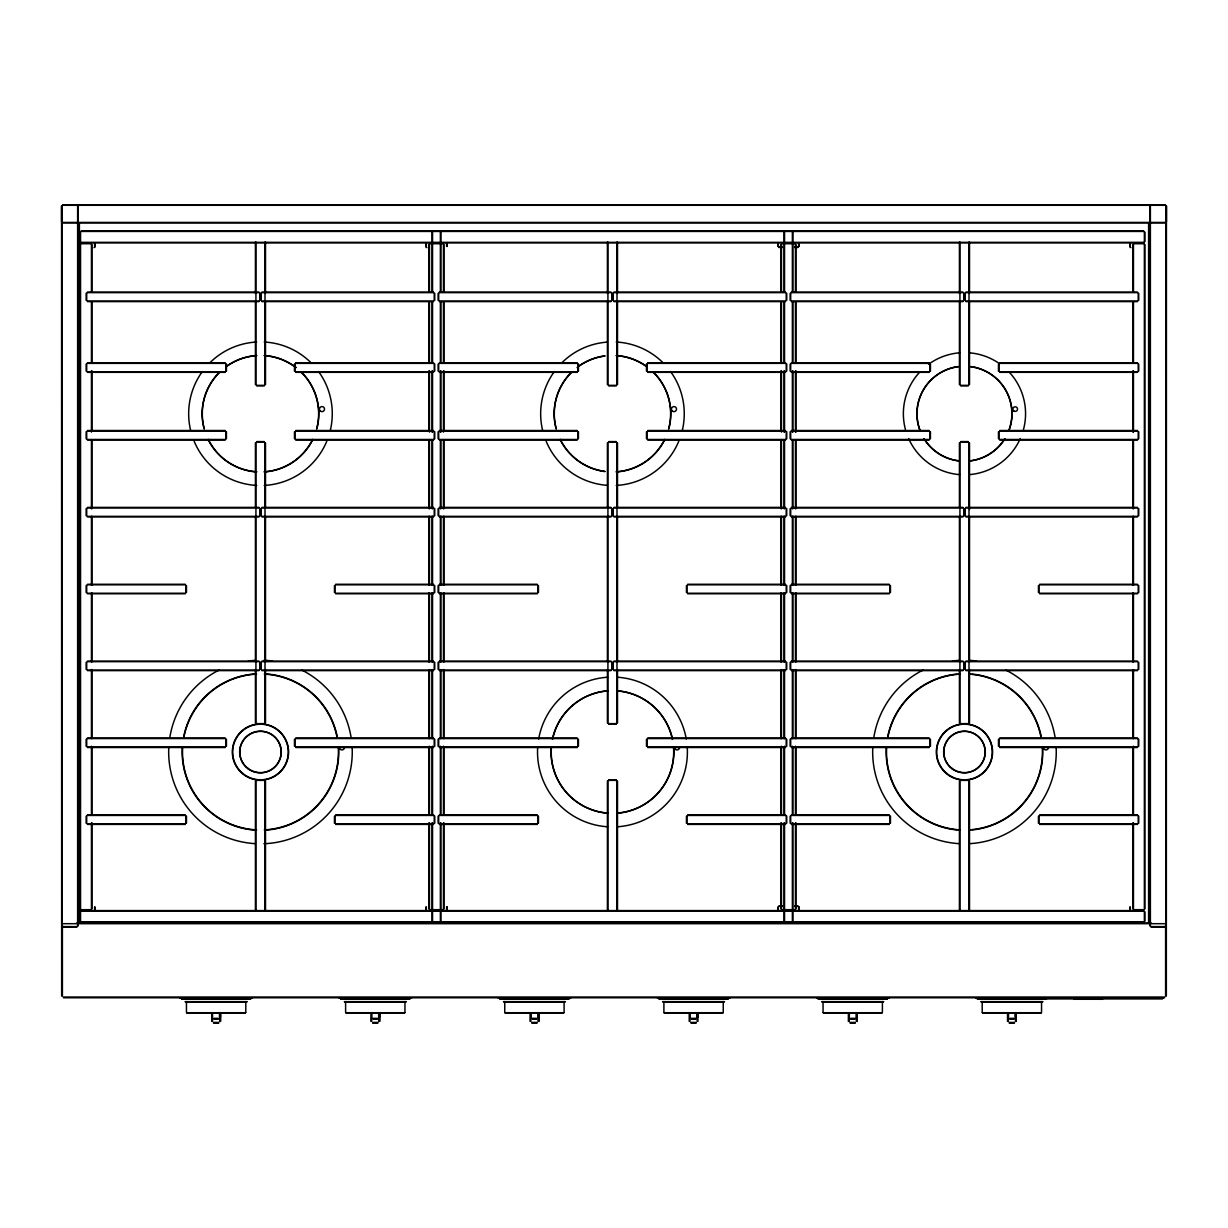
<?xml version="1.0" encoding="UTF-8"?>
<svg xmlns="http://www.w3.org/2000/svg" width="1228" height="1228" viewBox="0 0 1228 1228"><rect width="100%" height="100%" fill="white"/><g stroke="black" fill="none" stroke-linecap="round" stroke-linejoin="round"><path stroke-width="1.5" d="M61.569 221.823L61.569 205.828L61.661 996.031M86.19 823.205L86.19 816.129M86.19 592.556L86.19 585.48M86.697 823.205L86.697 816.129M86.697 592.556L86.697 585.48M95.063 910.393L95.063 907.001M95.063 246.414L95.063 243.037M334.461 823.205L334.461 816.129M334.461 592.556L334.461 585.48M334.968 823.205L334.968 816.129M334.968 592.556L334.968 585.48M438.181 823.205L438.181 816.129M438.181 592.556L438.181 585.48M438.688 823.205L438.688 816.129M438.688 592.556L438.688 585.48M686.452 823.205L686.452 816.129M686.452 592.556L686.452 585.48M686.959 823.205L686.959 816.129M686.959 592.556L686.959 585.48M697.918 1021.404L697.918 1013.867M790.187 823.205L790.187 816.129M790.187 592.556L790.187 585.48M790.694 823.205L790.694 816.129M790.694 592.556L790.694 585.48M1038.458 823.205L1038.458 816.129M1038.458 592.556L1038.458 585.48M1038.965 823.205L1038.965 816.129M1038.965 592.556L1038.965 585.48M1166.431 221.823L1166.431 205.828L1166.339 996.031M95.063 247.028L94.003 247.657M62.628 204.754L1165.372 204.754M62.628 205.214L1165.372 205.214M62.781 205.291L1165.218 205.291M62.628 222.437L1165.372 222.437M62.628 222.882L1165.372 222.882M81.232 230.925L1143.682 230.925M81.232 231.432L1143.682 231.432M81.232 242.346L1143.682 242.346M81.232 242.852L1143.682 242.852M81.232 243.221L90.765 243.221M430.153 243.221L442.771 243.221M782.159 243.221L794.762 243.221M1134.15 243.221L1143.682 243.221M81.232 243.727L90.765 243.727M430.153 243.727L442.771 243.727M782.159 243.727L794.762 243.727M1134.15 243.727L1143.682 243.727M778.92 247.028L782.313 247.028M794.608 247.028L798 247.028M778.92 247.488L782.313 247.488M794.608 247.488L798 247.488M87.388 292.126L259.077 292.126M261.856 292.126L433.545 292.126M439.378 292.126L611.083 292.126M613.846 292.126L785.536 292.126M791.385 292.126L963.074 292.126M965.837 292.126L1137.542 292.126M87.388 292.632L259.077 292.632M261.856 292.632L433.545 292.632M439.378 292.632L611.083 292.632M613.846 292.632L785.536 292.632M791.385 292.632L963.074 292.632M965.837 292.632L1137.542 292.632M87.388 301.09L259.077 301.09M261.856 301.09L433.545 301.09M439.378 301.09L611.083 301.09M613.846 301.09L785.536 301.09M791.385 301.09L963.074 301.09M965.837 301.09L1137.542 301.09M87.388 301.597L259.077 301.597M261.856 301.597L433.545 301.597M439.378 301.597L611.083 301.597M613.846 301.597L785.536 301.597M791.385 301.597L963.074 301.597M965.837 301.597L1137.542 301.597M87.388 362.859L225.246 362.859M295.672 362.859L433.545 362.859M439.378 362.859L577.252 362.859M647.678 362.859L785.536 362.859M791.385 362.859L929.243 362.859M999.669 362.859L1137.542 362.859M87.388 363.365L225.246 363.365M295.672 363.365L433.545 363.365M439.378 363.365L577.252 363.365M647.678 363.365L785.536 363.365M791.385 363.365L929.243 363.365M999.669 363.365L1137.542 363.365M87.388 371.823L225.246 371.823M295.672 371.823L433.545 371.823M439.378 371.823L577.252 371.823M647.678 371.823L785.536 371.823M791.385 371.823L929.243 371.823M999.669 371.823L1137.542 371.823M87.388 372.33L225.246 372.33M295.672 372.33L433.545 372.33M439.378 372.33L577.252 372.33M647.678 372.33L785.536 372.33M791.385 372.33L929.243 372.33M999.669 372.33L1137.542 372.33M256.621 385.346L264.312 385.346M608.612 385.346L616.303 385.346M960.618 385.346L968.309 385.346M256.621 385.853L264.312 385.853M608.612 385.853L616.303 385.853M960.618 385.853L968.309 385.853M87.388 430.506L225.246 430.506M295.672 430.506L433.545 430.506M439.378 430.506L577.252 430.506M647.678 430.506L785.536 430.506M791.385 430.506L929.243 430.506M999.669 430.506L1137.542 430.506M87.388 431.013L225.246 431.013M295.672 431.013L433.545 431.013M439.378 431.013L577.252 431.013M647.678 431.013L785.536 431.013M791.385 431.013L929.243 431.013M999.669 431.013L1137.542 431.013M87.388 439.471L225.246 439.471M295.672 439.471L433.545 439.471M439.378 439.471L577.252 439.471M647.678 439.471L785.536 439.471M791.385 439.471L929.243 439.471M999.669 439.471L1137.542 439.471M87.388 439.977L225.246 439.977M295.672 439.977L433.545 439.977M439.378 439.977L577.252 439.977M647.678 439.977L785.536 439.977M791.385 439.977L929.243 439.977M999.669 439.977L1137.542 439.977M256.621 441.589L264.312 441.589M608.612 441.589L616.303 441.589M960.618 441.589L968.309 441.589M256.621 442.095L264.312 442.095M608.612 442.095L616.303 442.095M960.618 442.095L968.309 442.095M87.388 507.394L259.077 507.394M261.856 507.394L433.545 507.394M439.378 507.394L611.083 507.394M613.846 507.394L785.536 507.394M791.385 507.394L963.074 507.394M965.837 507.394L1137.542 507.394M87.388 507.901L259.077 507.901M261.856 507.901L433.545 507.901M439.378 507.901L611.083 507.901M613.846 507.901L785.536 507.901M791.385 507.901L963.074 507.901M965.837 507.901L1137.542 507.901M87.388 516.359L259.077 516.359M261.856 516.359L433.545 516.359M439.378 516.359L611.083 516.359M613.846 516.359L785.536 516.359M791.385 516.359L963.074 516.359M965.837 516.359L1137.542 516.359M87.388 516.865L259.077 516.865M261.856 516.865L433.545 516.865M439.378 516.865L611.083 516.865M613.846 516.865L785.536 516.865M791.385 516.865L963.074 516.865M965.837 516.865L1137.542 516.865M87.388 584.282L185.274 584.282M335.658 584.282L433.545 584.282M439.378 584.282L537.265 584.282M687.649 584.282L785.536 584.282M791.385 584.282L889.272 584.282M1039.655 584.282L1137.542 584.282M87.388 584.789L185.274 584.789M335.658 584.789L433.545 584.789M439.378 584.789L537.265 584.789M687.649 584.789L785.536 584.789M791.385 584.789L889.272 584.789M1039.655 584.789L1137.542 584.789M87.388 593.247L185.274 593.247M335.658 593.247L433.545 593.247M439.378 593.247L537.265 593.247M687.649 593.247L785.536 593.247M791.385 593.247L889.272 593.247M1039.655 593.247L1137.542 593.247M87.388 593.753L185.274 593.753M335.658 593.753L433.545 593.753M439.378 593.753L537.265 593.753M687.649 593.753L785.536 593.753M791.385 593.753L889.272 593.753M1039.655 593.753L1137.542 593.753M87.388 661.155L259.077 661.155M261.856 661.155L433.545 661.155M439.378 661.155L611.083 661.155M613.846 661.155L785.536 661.155M791.385 661.155L963.074 661.155M965.837 661.155L1137.542 661.155M87.388 661.662L259.077 661.662M261.856 661.662L433.545 661.662M439.378 661.662L611.083 661.662M613.846 661.662L785.536 661.662M791.385 661.662L963.074 661.662M965.837 661.662L1137.542 661.662M87.388 670.12L259.077 670.12M261.856 670.12L433.545 670.12M439.378 670.12L611.083 670.12M613.846 670.12L785.536 670.12M791.385 670.12L963.074 670.12M965.837 670.12L1137.542 670.12M613.846 670.626L785.536 670.626M791.385 670.626L963.074 670.626M965.837 670.626L1137.542 670.626M87.388 670.626L259.077 670.626M261.856 670.626L433.545 670.626M439.378 670.626L611.083 670.626M256.621 723.63L264.312 723.63M608.612 723.63L616.303 723.63M960.618 723.63L968.309 723.63M256.621 724.136L264.312 724.136M608.612 724.136L616.303 724.136M960.618 724.136L968.309 724.136M87.388 738.043L225.246 738.043M295.672 738.043L433.545 738.043M439.378 738.043L577.252 738.043M647.678 738.043L785.536 738.043M791.385 738.043L929.243 738.043M999.669 738.043L1137.542 738.043M87.388 738.55L225.246 738.55M295.672 738.55L433.545 738.55M439.378 738.55L577.252 738.55M647.678 738.55L785.536 738.55M791.385 738.55L929.243 738.55M999.669 738.55L1137.542 738.55M87.388 747.008L225.246 747.008M295.672 747.008L433.545 747.008M439.378 747.008L577.252 747.008M647.678 747.008L785.536 747.008M791.385 747.008L929.243 747.008M999.669 747.008L1137.542 747.008M87.388 747.514L225.246 747.514M295.672 747.514L433.545 747.514M439.378 747.514L577.252 747.514M647.678 747.514L785.536 747.514M791.385 747.514L929.243 747.514M999.669 747.514L1137.542 747.514M256.621 779.872L264.312 779.872M608.612 779.872L616.303 779.872M960.618 779.872L968.309 779.872M256.621 780.379L264.312 780.379M608.612 780.379L616.303 780.379M960.618 780.379L968.309 780.379M87.388 814.931L185.274 814.931M335.658 814.931L433.545 814.931M439.378 814.931L537.265 814.931M687.649 814.931L785.536 814.931M791.385 814.931L889.272 814.931M1039.655 814.931L1137.542 814.931M87.388 815.438L185.274 815.438M335.658 815.438L433.545 815.438M439.378 815.438L537.265 815.438M687.649 815.438L785.536 815.438M791.385 815.438L889.272 815.438M1039.655 815.438L1137.542 815.438M87.388 823.896L185.274 823.896M335.658 823.896L433.545 823.896M439.378 823.896L537.265 823.896M687.649 823.896L785.536 823.896M791.385 823.896L889.272 823.896M1039.655 823.896L1137.542 823.896M87.388 824.402L185.274 824.402M335.658 824.402L433.545 824.402M439.378 824.402L537.265 824.402M687.649 824.402L785.536 824.402M791.385 824.402L889.272 824.402M1039.655 824.402L1137.542 824.402M778.92 905.942L782.313 905.942M794.608 905.942L798 905.942M778.92 906.387L782.313 906.387M794.608 906.387L798 906.387M81.232 909.687L90.765 909.687M430.153 909.687L442.771 909.687M782.159 909.687L794.762 909.687M1134.15 909.687L1143.682 909.687M81.232 910.194L90.765 910.194M430.153 910.194L442.771 910.194M782.159 910.194L794.762 910.194M1134.15 910.194L1143.682 910.194M81.232 910.577L1143.682 910.577M81.232 911.084L1143.682 911.084M81.232 921.998L1143.682 921.998M81.232 922.504L1143.682 922.504M76.827 922.949L1151.173 922.949M63.395 923.686L1164.604 923.686M62.781 926.603L76.934 926.603M1151.066 926.603L1165.218 926.603M62.781 927.109L76.934 927.109M1151.066 927.109L1165.218 927.109M63.395 997.029L1164.604 997.029M63.395 997.765L1164.604 997.765M1010.137 998.088L1162.532 998.088L1009.769 998.18M179.994 998.18L181.283 998.18M214.025 998.18L218.584 998.18M250.804 998.18L252.431 998.18M339.143 998.18L340.432 998.18M373.174 998.18L377.733 998.18M409.952 998.18L411.58 998.18M498.292 998.18L499.581 998.18M532.323 998.18L536.882 998.18M569.101 998.18L570.728 998.18M657.44 998.18L658.73 998.18M691.471 998.18L696.03 998.18M728.25 998.18L729.877 998.18M816.589 998.18L817.879 998.18M850.62 998.18L855.179 998.18M887.399 998.18L889.026 998.18M975.738 998.18L977.027 998.18M1009.754 998.41L1162.916 998.41M1010.137 998.748L1162.532 998.748M181.483 998.886L250.773 998.886M340.632 998.886L409.922 998.886M499.781 998.886L569.071 998.886M658.929 998.886L728.219 998.886M818.078 998.886L887.368 998.886M977.227 998.886L1046.517 998.886M181.759 999.162L250.497 999.162M340.908 999.162L409.645 999.162M500.057 999.162L568.794 999.162M659.206 999.162L727.943 999.162M818.355 999.162L887.092 999.162M977.503 999.162L1046.241 999.162M1073.732 999.27L1078.046 999.27M1078.66 999.27L1085.414 999.27M1086.197 999.27L1089.758 999.27M1090.495 999.27L1096.174 999.27M1097.279 999.27L1102.606 999.27M185.167 1001.649L247.089 1001.649M344.316 1001.649L406.238 1001.649M503.465 1001.649L565.387 1001.649M662.613 1001.649L724.535 1001.649M821.762 1001.649L883.684 1001.649M980.911 1001.649L1042.833 1001.649M185.459 1001.925L246.797 1001.925M344.607 1001.925L405.946 1001.925M503.756 1001.925L565.095 1001.925M662.905 1001.925L724.244 1001.925M822.054 1001.925L883.392 1001.925M981.203 1001.925L1042.541 1001.925M186.549 1012.716L245.707 1012.716M345.697 1012.716L404.856 1012.716M504.846 1012.716L564.005 1012.716M663.995 1012.716L723.154 1012.716M823.144 1012.716L882.303 1012.716M982.293 1012.716L1041.451 1012.716M186.84 1012.993L245.416 1012.993M345.989 1012.993L404.565 1012.993M505.138 1012.993L563.713 1012.993M664.287 1012.993L722.862 1012.993M823.435 1012.993L882.011 1012.993M982.584 1012.993L1041.16 1012.993M213.979 1018.334L218.277 1018.334M373.128 1018.334L377.426 1018.334M532.277 1018.334L536.575 1018.334M691.425 1018.334L695.723 1018.334M850.574 1018.334L854.872 1018.334M1009.723 1018.334L1014.021 1018.334M213.979 1019.225L218.277 1019.225M373.128 1019.225L377.426 1019.225M532.277 1019.225L536.575 1019.225M691.425 1019.225L695.723 1019.225M850.574 1019.225L854.872 1019.225M1009.723 1019.225L1014.021 1019.225M213.518 1022.402L218.737 1022.402M372.667 1022.402L377.886 1022.402M531.816 1022.402L537.035 1022.402M690.965 1022.402L696.184 1022.402M850.114 1022.402L855.333 1022.402M1009.262 1022.402L1014.481 1022.402M213.518 1023.139L218.737 1023.139M372.667 1023.139L377.886 1023.139M531.816 1023.139L537.035 1023.139M690.965 1023.139L696.184 1023.139M850.114 1023.139L855.333 1023.139M1009.262 1023.139L1014.481 1023.139M1130.927 247.657L1129.867 247.028M426.93 247.657L425.87 247.028M1165.986 205.828L1165.909 925.912M1165.602 924.684L1165.602 996.031M1150.375 205.982L1150.375 925.912M1149.869 205.982L1149.869 925.912M1149.393 223.665L1149.393 923.226M1148.61 223.665L1148.61 923.226M1144.895 232.123L1144.895 241.655M1144.895 244.418L1144.895 908.996M1144.895 911.775L1144.895 921.307M1144.373 232.123L1144.373 241.655M1144.373 244.418L1144.373 908.996M1144.373 911.775L1144.373 921.307M1138.74 293.323L1138.74 300.399M1138.74 364.056L1138.74 371.132M1138.74 431.703L1138.74 438.78M1138.74 508.592L1138.74 515.668M1138.74 585.48L1138.74 592.556M1138.74 662.352L1138.74 669.429M1138.74 739.241L1138.74 746.317M1138.74 816.129L1138.74 823.205M1138.233 293.323L1138.233 300.399M1138.233 364.056L1138.233 371.132M1138.233 431.703L1138.233 438.78M1138.233 508.592L1138.233 515.668M1138.233 585.48L1138.233 592.556M1138.233 662.352L1138.233 669.429M1138.233 739.241L1138.233 746.317M1138.233 816.129L1138.233 823.205M1133.459 244.418L1133.459 292.295M1133.459 301.873L1133.459 363.166M1133.459 370.825L1133.459 432.118M1133.459 439.777L1133.459 508.714M1133.459 516.389L1133.459 585.326M1133.459 592.986L1133.459 661.938M1133.459 669.598L1133.459 738.55M1133.459 746.21L1133.459 815.162M1133.459 822.821L1133.459 908.996M1132.953 244.418L1132.953 292.295M1132.953 301.873L1132.953 363.166M1132.953 370.825L1132.953 432.118M1132.953 439.777L1132.953 508.714M1132.953 516.389L1132.953 585.326M1132.953 592.986L1132.953 661.938M1132.953 669.598L1132.953 738.55M1132.953 748.128L1132.953 815.162M1132.953 822.821L1132.953 908.996M1130.313 243.037L1130.313 246.414M1130.313 907.001L1130.313 910.393M1129.867 243.037L1129.867 246.414M1129.867 907.001L1129.867 910.393M1041.544 1001.572L1041.544 1012.332M1015.479 1013.867L1015.479 1021.404M1015.249 1014.021L1015.249 1017.106M1008.495 1014.021L1008.495 1017.106M1008.265 1013.867L1008.265 1021.404M1007.528 1013.867L1007.528 1021.404M998.978 364.056L998.978 371.132M998.978 431.703L998.978 438.78M998.978 739.241L998.978 746.317M998.471 364.056L998.471 371.132M998.471 431.703L998.471 438.78M998.471 739.241L998.471 746.317M982.2 1001.572L982.2 1012.332M969.506 242.069L969.506 293.4M969.506 301.013L969.506 384.656M969.506 442.786L969.506 509.482M969.506 517.111L969.506 661.953M969.506 669.582L969.506 722.939M969.506 781.069L969.506 911.314M968.999 242.069L968.999 384.656M968.999 442.786L968.999 722.939M968.999 781.069L968.999 911.314M965.147 293.323L965.147 300.399M965.147 508.592L965.147 515.668M965.147 662.352L965.147 669.429M964.64 293.323L964.64 300.399M964.64 508.592L964.64 515.668M964.64 662.352L964.64 669.429M964.272 293.323L964.272 300.399M964.272 508.592L964.272 515.668M964.272 662.352L964.272 669.429M963.765 293.323L963.765 300.399M963.765 508.592L963.765 515.668M963.765 662.352L963.765 669.429M959.928 242.069L959.928 384.656M959.928 442.786L959.928 722.939M959.928 781.069L959.928 911.314M959.421 242.069L959.421 293.4M959.421 301.013L959.421 384.656M959.421 442.786L959.421 507.578M959.421 517.111L959.421 661.953M959.421 669.582L959.421 722.939M959.421 781.069L959.421 911.314M930.44 364.056L930.44 371.132M930.44 431.703L930.44 438.78M930.44 739.241L930.44 746.317M929.934 364.056L929.934 371.132M929.934 431.703L929.934 438.78M929.934 739.241L929.934 746.317M890.469 585.48L890.469 592.556M890.469 816.129L890.469 823.205M889.962 585.48L889.962 592.556M889.962 816.129L889.962 823.205M882.395 1001.572L882.395 1012.332M856.33 1017.644L856.33 1021.404M856.1 1014.021L856.1 1017.106M849.346 1014.021L849.346 1017.106M849.116 1013.867L849.116 1021.404M848.379 1013.867L848.379 1021.404M823.052 1001.572L823.052 1012.332M798.614 243.037L798.614 246.414M798.614 907.001L798.614 910.393M795.959 244.418L795.959 292.295M795.959 301.873L795.959 363.166M795.959 370.825L795.959 432.118M795.959 439.777L795.959 508.714M795.959 516.389L795.959 585.326M795.959 592.986L795.959 661.938M795.959 669.598L795.959 738.55M795.959 748.128L795.959 815.162M795.959 822.821L795.959 908.996M795.452 244.418L795.452 292.295M795.452 301.873L795.452 363.166M795.452 370.825L795.452 432.118M795.452 439.777L795.452 508.714M795.452 516.389L795.452 585.326M795.452 592.986L795.452 661.938M795.452 669.598L795.452 738.55M795.452 746.21L795.452 815.162M795.452 822.821L795.452 908.996M792.889 232.123L792.889 241.655M792.889 244.418L792.889 292.295M792.889 301.873L792.889 363.166M792.889 370.825L792.889 432.118M792.889 439.777L792.889 508.714M792.889 516.389L792.889 585.326M792.889 592.986L792.889 661.938M792.889 669.598L792.889 738.55M792.889 748.128L792.889 815.162M792.889 822.821L792.889 908.996M792.889 911.775L792.889 921.307M792.382 232.123L792.382 241.655M792.382 244.418L792.382 292.295M792.382 301.873L792.382 363.166M792.382 370.825L792.382 432.118M792.382 439.777L792.382 508.714M792.382 516.389L792.382 585.326M792.382 592.986L792.382 661.938M792.382 669.598L792.382 738.55M792.382 746.21L792.382 815.162M792.382 822.821L792.382 908.996M792.382 911.775L792.382 921.307M790.694 293.323L790.694 300.399M790.694 364.056L790.694 371.132M790.694 431.703L790.694 438.78M790.694 508.592L790.694 515.668M790.694 662.352L790.694 669.429M790.694 739.241L790.694 746.317M790.187 293.323L790.187 300.399M790.187 364.056L790.187 371.132M790.187 431.703L790.187 438.78M790.187 508.592L790.187 515.668M790.187 662.352L790.187 669.429M790.187 739.241L790.187 746.317M786.734 293.323L786.734 300.399M786.734 364.056L786.734 371.132M786.734 431.703L786.734 438.78M786.734 508.592L786.734 515.668M786.734 585.48L786.734 592.556M786.734 662.352L786.734 669.429M786.734 739.241L786.734 746.317M786.734 816.129L786.734 823.205M786.227 293.323L786.227 300.399M786.227 364.056L786.227 371.132M786.227 431.703L786.227 438.78M786.227 508.592L786.227 515.668M786.227 585.48L786.227 592.556M786.227 662.352L786.227 669.429M786.227 739.241L786.227 746.317M786.227 816.129L786.227 823.205M784.538 232.123L784.538 241.655M784.538 244.418L784.538 292.295M784.538 301.873L784.538 363.166M784.538 370.825L784.538 432.118M784.538 439.777L784.538 508.714M784.538 516.389L784.538 585.326M784.538 592.986L784.538 661.938M784.538 669.598L784.538 738.55M784.538 746.21L784.538 815.162M784.538 822.821L784.538 908.996M784.538 911.775L784.538 921.307M784.032 232.123L784.032 241.655M784.032 244.418L784.032 292.295M784.032 301.873L784.032 363.166M784.032 370.825L784.032 432.118M784.032 439.777L784.032 508.714M784.032 516.389L784.032 585.326M784.032 592.986L784.032 661.938M784.032 669.598L784.032 738.55M784.032 748.128L784.032 815.162M784.032 822.821L784.032 908.996M784.032 911.775L784.032 921.307M781.468 244.418L781.468 292.295M781.468 301.873L781.468 363.166M781.468 370.825L781.468 432.118M781.468 439.777L781.468 508.714M781.468 516.389L781.468 585.326M781.468 592.986L781.468 661.938M781.468 669.598L781.468 738.55M781.468 746.21L781.468 815.162M781.468 822.821L781.468 908.996M780.962 244.418L780.962 292.295M780.962 301.873L780.962 363.166M780.962 370.825L780.962 430.199M780.962 439.777L780.962 508.714M780.962 516.389L780.962 585.326M780.962 592.986L780.962 661.938M780.962 669.598L780.962 738.55M780.962 748.128L780.962 815.162M780.962 822.821L780.962 908.996M778.306 243.037L778.306 246.414M778.306 907.001L778.306 910.393M777.861 243.037L777.861 246.414M777.861 907.001L777.861 910.393M723.246 1001.572L723.246 1012.332M697.857 1014.021L697.857 1017.106M697.182 1013.867L697.182 1021.404M696.951 1014.021L696.951 1017.106M690.197 1014.021L690.197 1017.106M689.967 1017.644L689.967 1021.404M689.23 1013.867L689.23 1021.404M663.903 1001.572L663.903 1012.332M646.987 364.056L646.987 371.132M646.987 431.703L646.987 438.78M646.987 739.241L646.987 746.317M646.481 364.056L646.481 371.132M646.481 431.703L646.481 438.78M646.481 739.241L646.481 746.317M617.5 242.069L617.5 293.4M617.5 301.013L617.5 384.656M617.5 442.786L617.5 507.578M617.5 517.111L617.5 661.953M617.5 669.582L617.5 722.939M617.5 781.069L617.5 911.314M616.993 242.069L616.993 384.656M616.993 442.786L616.993 722.939M616.993 781.069L616.993 911.314M613.156 293.323L613.156 300.399M613.156 508.592L613.156 515.668M613.156 662.352L613.156 669.429M612.649 293.323L612.649 300.399M612.649 508.592L612.649 515.668M612.649 662.352L612.649 669.429M612.281 293.323L612.281 300.399M612.281 508.592L612.281 515.668M612.281 662.352L612.281 669.429M611.774 293.323L611.774 300.399M611.774 508.592L611.774 515.668M611.774 662.352L611.774 669.429M607.921 242.069L607.921 384.656M607.921 442.786L607.921 722.939M607.921 781.069L607.921 911.314M607.415 242.069L607.415 293.4M607.415 301.013L607.415 384.656M607.415 442.786L607.415 507.578M607.415 517.111L607.415 661.953M607.415 669.582L607.415 722.939M607.415 781.069L607.415 911.314M578.449 364.056L578.449 371.132M578.449 431.703L578.449 438.78M578.449 739.241L578.449 746.317M577.943 364.056L577.943 371.132M577.943 431.703L577.943 438.78M577.943 739.241L577.943 746.317M564.097 1001.572L564.097 1012.332M538.463 585.48L538.463 592.556M538.463 816.129L538.463 823.205M537.956 585.48L537.956 592.556M537.956 816.129L537.956 823.205M538.033 1017.644L538.033 1021.404M537.803 1014.021L537.803 1017.106M531.049 1014.021L531.049 1017.106M530.818 1013.867L530.818 1021.404M530.082 1013.867L530.082 1021.404M504.754 1001.572L504.754 1012.332M446.608 243.037L446.608 246.414M446.608 907.001L446.608 910.393M443.968 244.418L443.968 292.295M443.968 301.873L443.968 363.166M443.968 370.825L443.968 430.199M443.968 439.777L443.968 508.714M443.968 516.389L443.968 585.326M443.968 592.986L443.968 661.938M443.968 669.598L443.968 738.55M443.968 748.128L443.968 815.162M443.968 822.821L443.968 908.996M443.461 244.418L443.461 292.295M443.461 301.873L443.461 363.166M443.461 370.825L443.461 432.118M443.461 439.777L443.461 508.714M443.461 516.389L443.461 585.326M443.461 592.986L443.461 661.938M443.461 669.598L443.461 738.55M443.461 746.21L443.461 815.162M443.461 822.821L443.461 908.996M440.898 232.123L440.898 241.655M440.898 244.418L440.898 292.295M440.898 301.873L440.898 363.166M440.898 370.825L440.898 432.118M440.898 439.777L440.898 508.714M440.898 516.389L440.898 585.326M440.898 592.986L440.898 661.938M440.898 669.598L440.898 738.55M440.898 748.128L440.898 815.162M440.898 822.821L440.898 908.996M440.898 911.775L440.898 921.307M440.376 232.123L440.376 241.655M440.376 244.418L440.376 292.295M440.376 301.873L440.376 363.166M440.376 370.825L440.376 432.118M440.376 439.777L440.376 508.714M440.376 516.389L440.376 585.326M440.376 592.986L440.376 661.938M440.376 669.598L440.376 738.55M440.376 746.21L440.376 815.162M440.376 822.821L440.376 908.996M440.376 911.775L440.376 921.307M438.688 293.323L438.688 300.399M438.688 364.056L438.688 371.132M438.688 431.703L438.688 438.78M438.688 508.592L438.688 515.668M438.688 662.352L438.688 669.429M438.688 739.241L438.688 746.317M438.181 293.323L438.181 300.399M438.181 364.056L438.181 371.132M438.181 431.703L438.181 438.78M438.181 508.592L438.181 515.668M438.181 662.352L438.181 669.429M438.181 739.241L438.181 746.317M434.743 293.323L434.743 300.399M434.743 364.056L434.743 371.132M434.743 431.703L434.743 438.78M434.743 508.592L434.743 515.668M434.743 585.48L434.743 592.556M434.743 662.352L434.743 669.429M434.743 739.241L434.743 746.317M434.743 816.129L434.743 823.205M434.236 293.323L434.236 300.399M434.236 364.056L434.236 371.132M434.236 431.703L434.236 438.78M434.236 508.592L434.236 515.668M434.236 585.48L434.236 592.556M434.236 662.352L434.236 669.429M434.236 739.241L434.236 746.317M434.236 816.129L434.236 823.205M432.548 232.123L432.548 241.655M432.548 244.418L432.548 292.295M432.548 301.873L432.548 363.166M432.548 370.825L432.548 432.118M432.548 439.777L432.548 508.714M432.548 516.389L432.548 585.326M432.548 592.986L432.548 661.938M432.548 669.598L432.548 738.55M432.548 746.21L432.548 815.162M432.548 822.821L432.548 908.996M432.548 911.775L432.548 921.307M432.041 232.123L432.041 241.655M432.041 244.418L432.041 292.295M432.041 301.873L432.041 363.166M432.041 370.825L432.041 432.118M432.041 439.777L432.041 508.714M432.041 516.389L432.041 585.326M432.041 592.986L432.041 661.938M432.041 669.598L432.041 738.55M432.041 748.128L432.041 815.162M432.041 822.821L432.041 908.996M432.041 911.775L432.041 921.307M429.462 244.418L429.462 292.295M429.462 301.873L429.462 363.166M429.462 370.825L429.462 432.118M429.462 439.777L429.462 508.714M429.462 516.389L429.462 585.326M429.462 592.986L429.462 661.938M429.462 669.598L429.462 738.55M429.462 746.21L429.462 815.162M429.462 822.821L429.462 908.996M428.956 244.418L428.956 292.295M428.956 301.873L428.956 363.166M428.956 370.825L428.956 430.199M428.956 439.777L428.956 508.714M428.956 516.389L428.956 585.326M428.956 592.986L428.956 661.938M428.956 669.598L428.956 738.55M428.956 748.128L428.956 815.162M428.956 822.821L428.956 908.996M426.316 243.037L426.316 246.414M426.316 907.001L426.316 910.393M425.87 243.037L425.87 246.414M425.87 907.001L425.87 910.393M404.948 1001.572L404.948 1012.332M379.559 1014.021L379.559 1017.106M378.884 1013.867L378.884 1021.404M378.654 1014.021L378.654 1017.106M371.9 1014.021L371.9 1017.106M371.67 1017.644L371.67 1021.404M370.933 1013.867L370.933 1021.404M345.605 1001.572L345.605 1012.332M294.981 364.056L294.981 371.132M294.981 431.703L294.981 438.78M294.981 739.241L294.981 746.317M294.474 364.056L294.474 371.132M294.474 431.703L294.474 438.78M294.474 739.241L294.474 746.317M265.509 242.069L265.509 293.4M265.509 301.013L265.509 384.656M265.509 442.786L265.509 507.578M265.509 517.111L265.509 661.953M265.509 669.582L265.509 722.939M265.509 781.069L265.509 911.314M265.002 242.069L265.002 384.656M265.002 442.786L265.002 722.939M265.002 781.069L265.002 911.314M261.15 293.323L261.15 300.399M261.15 508.592L261.15 515.668M261.15 662.352L261.15 669.429M260.643 293.323L260.643 300.399M260.643 508.592L260.643 515.668M260.643 662.352L260.643 669.429M260.275 293.323L260.275 300.399M260.275 508.592L260.275 515.668M260.275 662.352L260.275 669.429M259.768 293.323L259.768 300.399M259.768 508.592L259.768 515.668M259.768 662.352L259.768 669.429M255.931 242.069L255.931 384.656M255.931 442.786L255.931 722.939M255.931 781.069L255.931 911.314M255.424 242.069L255.424 293.4M255.424 301.013L255.424 384.656M255.424 442.786L255.424 507.578M255.424 517.111L255.424 661.953M255.424 669.582L255.424 722.939M255.424 781.069L255.424 911.314M245.8 1001.572L245.8 1012.332M226.443 364.056L226.443 371.132M226.443 431.703L226.443 438.78M226.443 739.241L226.443 746.317M225.937 364.056L225.937 371.132M225.937 431.703L225.937 438.78M225.937 739.241L225.937 746.317M220.411 1014.021L220.411 1017.106M219.735 1013.867L219.735 1021.404M219.505 1014.021L219.505 1017.106M212.521 1013.867L212.521 1021.404M211.784 1013.867L211.784 1021.404M186.472 585.48L186.472 592.556M186.472 816.129L186.472 823.205M186.456 1001.572L186.456 1012.332M185.965 585.48L185.965 592.556M185.965 816.129L185.965 823.205M94.617 243.037L94.617 246.414M94.617 907.001L94.617 910.393M91.962 244.418L91.962 292.295M91.962 301.873L91.962 363.166M91.962 370.825L91.962 430.199M91.962 439.777L91.962 508.714M91.962 516.389L91.962 585.326M91.962 592.986L91.962 661.938M91.962 669.598L91.962 738.55M91.962 748.128L91.962 815.162M91.962 822.821L91.962 908.996M91.455 244.418L91.455 292.295M91.455 301.873L91.455 363.166M91.455 370.825L91.455 432.118M91.455 439.777L91.455 508.714M91.455 516.389L91.455 585.326M91.455 592.986L91.455 661.938M91.455 669.598L91.455 738.55M91.455 746.21L91.455 815.162M91.455 822.821L91.455 908.996M86.697 293.323L86.697 300.399M86.697 364.056L86.697 371.132M86.697 431.703L86.697 438.78M86.697 508.592L86.697 515.668M86.697 662.352L86.697 669.429M86.697 739.241L86.697 746.317M86.19 293.323L86.19 300.399M86.19 364.056L86.19 371.132M86.19 431.703L86.19 438.78M86.19 508.592L86.19 515.668M86.19 662.352L86.19 669.429M86.19 739.241L86.19 746.317M80.541 232.123L80.541 241.655M80.541 244.418L80.541 908.996M80.541 911.775L80.541 921.307M80.035 232.123L80.035 241.655M80.035 244.418L80.035 908.996M80.035 911.775L80.035 921.307M79.39 223.665L79.39 923.226M78.607 223.665L78.607 923.226M78.131 205.982L78.131 925.912M77.625 205.982L77.625 925.912M62.398 924.684L62.398 996.031M62.091 205.982L62.091 925.912M62.014 205.828L62.014 221.823M970.673 366.527A47.6 47.6 0 0 1 1009.002 430.491M1004.872 438.856A47.6 47.6 0 0 1 970.673 460.899M958.254 460.899A47.6 47.6 0 0 1 924.039 438.856M919.925 430.491A47.6 47.6 0 0 1 958.254 366.527M970.642 366.727A47.385 47.385 0 0 1 1008.817 430.414M1004.704 438.749A47.385 47.385 0 0 1 970.642 460.7M958.27 460.7A47.385 47.385 0 0 1 924.208 438.749M920.11 430.414A47.385 47.385 0 0 1 958.27 366.727M673.711 747.192A61.431 61.431 0 0 1 617.285 813.243M607.645 813.243A61.431 61.431 0 0 1 551.219 747.192M552.37 739.225A61.431 61.431 0 0 1 607.645 690.765M617.285 690.765A61.431 61.431 0 0 1 672.545 739.225M673.497 747.207A61.231 61.231 0 0 1 617.27 813.043M607.66 813.043A61.231 61.231 0 0 1 551.418 747.207M552.569 739.271A61.231 61.231 0 0 1 607.66 690.965M617.27 690.965A61.231 61.231 0 0 1 672.361 739.271M653.726 372.452A58.361 58.361 0 0 1 668.83 428.818M664.808 439.532A58.361 58.361 0 0 1 616.272 471.951M604.851 471.583A58.361 58.361 0 0 1 560.121 439.532M556.1 428.818A58.361 58.361 0 0 1 571.204 372.452M578.465 366.282A58.361 58.361 0 0 1 604.851 355.859M616.272 355.491A58.361 58.361 0 0 1 646.45 366.282M653.588 372.591A58.161 58.161 0 0 1 668.631 428.772M664.624 439.44A58.161 58.161 0 0 1 616.272 471.752M604.867 471.368A58.161 58.161 0 0 1 560.306 439.44M556.284 428.772A58.161 58.161 0 0 1 571.342 372.591M577.068 367.586A58.161 58.161 0 0 1 604.867 356.059M616.272 355.69A58.161 58.161 0 0 1 646.342 366.451M301.735 372.452A58.361 58.361 0 0 1 316.839 428.818M312.802 439.532A58.361 58.361 0 0 1 264.281 471.951M256.652 471.951A58.361 58.361 0 0 1 208.131 439.532M204.094 428.818A58.361 58.361 0 0 1 219.198 372.452M226.474 366.282A58.361 58.361 0 0 1 256.652 355.491M264.281 355.491A58.361 58.361 0 0 1 295.994 367.418M301.581 372.591A58.161 58.161 0 0 1 316.64 428.772M312.618 439.44A58.161 58.161 0 0 1 264.266 471.752M256.667 471.752A58.161 58.161 0 0 1 208.315 439.44M204.293 428.772A58.161 58.161 0 0 1 219.336 372.591M226.581 366.451A58.161 58.161 0 0 1 256.667 355.69M264.266 355.69A58.161 58.161 0 0 1 295.871 367.586M1056.111 746.854A91.793 91.793 0 0 1 969.613 843.651M959.314 843.651A91.793 91.793 0 0 1 872.816 746.854M873.691 738.335A91.793 91.793 0 0 1 923.088 670.058M952.483 661.002A91.793 91.793 0 0 1 959.314 660.357M969.613 660.357A91.793 91.793 0 0 1 976.444 661.002M1005.824 670.058A91.793 91.793 0 0 1 1055.236 738.335M1008.771 371.654A61.093 61.093 0 0 1 1023.477 429.539M1020.284 438.565A61.093 61.093 0 0 1 969.26 474.622M959.667 474.622A61.093 61.093 0 0 1 908.643 438.565M905.45 429.539A61.093 61.093 0 0 1 920.14 371.654M928.552 364.286A61.093 61.093 0 0 1 959.667 352.804M969.26 352.804A61.093 61.093 0 0 1 999.07 363.365M687.235 747.1A74.939 74.939 0 0 1 617.362 826.782M607.568 826.782A74.939 74.939 0 0 1 537.68 747.1M538.662 738.995A74.939 74.939 0 0 1 607.568 677.227M617.362 677.227A74.939 74.939 0 0 1 686.268 738.995M670.549 371.516A71.807 71.807 0 0 1 682.277 430.491M678.792 441.19A71.807 71.807 0 0 1 616.226 485.428M606.832 485.306A71.807 71.807 0 0 1 546.122 441.19M542.638 430.491A71.807 71.807 0 0 1 554.381 371.516M561.687 362.951A71.807 71.807 0 0 1 606.832 342.136M616.226 342.013A71.807 71.807 0 0 1 663.227 362.951M352.114 746.854A91.793 91.793 0 0 1 263.897 843.728M255.317 843.651A91.793 91.793 0 0 1 168.819 746.854M169.694 738.335A91.793 91.793 0 0 1 219.091 670.058M248.486 661.002A91.793 91.793 0 0 1 255.317 660.357M263.897 660.28A91.793 91.793 0 0 1 272.447 661.002M301.827 670.058A91.793 91.793 0 0 1 351.239 738.335M318.559 371.516A71.807 71.807 0 0 1 330.286 430.491M326.801 441.19A71.807 71.807 0 0 1 264.22 485.428M256.713 485.428A71.807 71.807 0 0 1 194.131 441.19M190.647 430.491A71.807 71.807 0 0 1 202.374 371.516M209.696 362.951A71.807 71.807 0 0 1 256.713 342.013M264.22 342.013A71.807 71.807 0 0 1 311.237 362.951M1042.326 748.174A77.963 77.963 0 0 1 972.1 829.591M956.812 829.591A77.963 77.963 0 0 1 886.601 748.174M887.997 736.8A77.963 77.963 0 0 1 956.812 674.418M972.1 674.418A77.963 77.963 0 0 1 1040.914 736.8M1042.618 747.391A78.3 78.3 0 0 1 969.076 830.174M959.851 830.174A78.3 78.3 0 0 1 886.294 747.391M887.675 736.723A78.3 78.3 0 0 1 959.851 673.85M969.076 673.85A78.3 78.3 0 0 1 1041.252 736.723M967.219 723.998A28.137 28.137 0 0 1 988.356 766.871A28.137 28.137 0 0 1 940.571 766.871A28.137 28.137 0 0 1 961.708 723.998M338.621 747.391A78.3 78.3 0 0 1 265.079 830.174M255.854 830.174A78.3 78.3 0 0 1 182.297 747.391M183.678 736.723A78.3 78.3 0 0 1 255.854 673.85M265.079 673.85A78.3 78.3 0 0 1 337.255 736.723M338.329 748.174A77.963 77.963 0 0 1 264.296 829.867M256.637 829.867A77.963 77.963 0 0 1 182.604 748.174M184 736.8A77.963 77.963 0 0 1 256.637 674.141M264.296 674.141A77.963 77.963 0 0 1 336.933 736.8M263.222 723.998A28.137 28.137 0 0 1 284.359 766.871A28.137 28.137 0 0 1 236.574 766.871A28.137 28.137 0 0 1 257.711 723.998M1048.497 747.391A2.533 2.533 0 0 1 1045.964 749.924A2.533 2.533 0 0 1 1043.416 747.391M679.575 747.391A2.533 2.533 0 0 1 677.042 749.924A2.533 2.533 0 0 1 674.51 747.391M344.5 747.391A2.533 2.533 0 0 1 341.967 749.924A2.533 2.533 0 0 1 339.419 747.391M220.472 1013.867L220.472 1021.404L220.472 1013.867M379.621 1013.867L379.621 1021.404L379.621 1013.867M447.069 907.001L447.069 910.393L447.069 907.001M447.069 243.037L447.069 246.414L447.069 243.037M538.77 1013.867L538.77 1021.404L538.77 1013.867M799.06 907.001L799.06 910.393L799.06 907.001M799.06 243.037L799.06 246.414L799.06 243.037M857.067 1013.867L857.067 1021.404L857.067 1013.867M1016.216 1013.867L1016.216 1021.404L1016.216 1013.867M950.564 776.081A27.799 27.799 0 0 0 992.255 752.012A27.799 27.799 0 0 0 950.564 727.928A27.799 27.799 0 0 0 950.564 776.081M246.567 776.081A27.799 27.799 0 0 0 288.273 752.012A27.799 27.799 0 0 0 246.567 727.928A27.799 27.799 0 0 0 246.567 776.081M951.777 768.544A20.845 20.845 0 0 0 985.117 754.729A20.845 20.845 0 0 0 956.489 732.748A20.845 20.845 0 0 0 951.777 768.544M951.9 768.375A20.63 20.63 0 0 0 984.917 754.698A20.63 20.63 0 0 0 956.566 732.947A20.63 20.63 0 0 0 951.9 768.375M247.78 768.544A20.845 20.845 0 0 0 281.12 754.729A20.845 20.845 0 0 0 252.492 732.748A20.845 20.845 0 0 0 247.78 768.544M247.902 768.375A20.63 20.63 0 0 0 280.92 754.698A20.63 20.63 0 0 0 252.569 732.947A20.63 20.63 0 0 0 247.902 768.375M1014.036 411.119A2.333 2.333 0 0 0 1017.536 409.108A2.333 2.333 0 0 0 1014.036 407.097A2.333 2.333 0 0 0 1014.036 411.119M672.698 411.303A2.533 2.533 0 0 0 676.505 409.108A2.533 2.533 0 0 0 672.698 406.913A2.533 2.533 0 0 0 672.698 411.303M320.708 411.303A2.533 2.533 0 0 0 324.514 409.108A2.533 2.533 0 0 0 320.708 406.913A2.533 2.533 0 0 0 320.708 411.303"/></g></svg>
